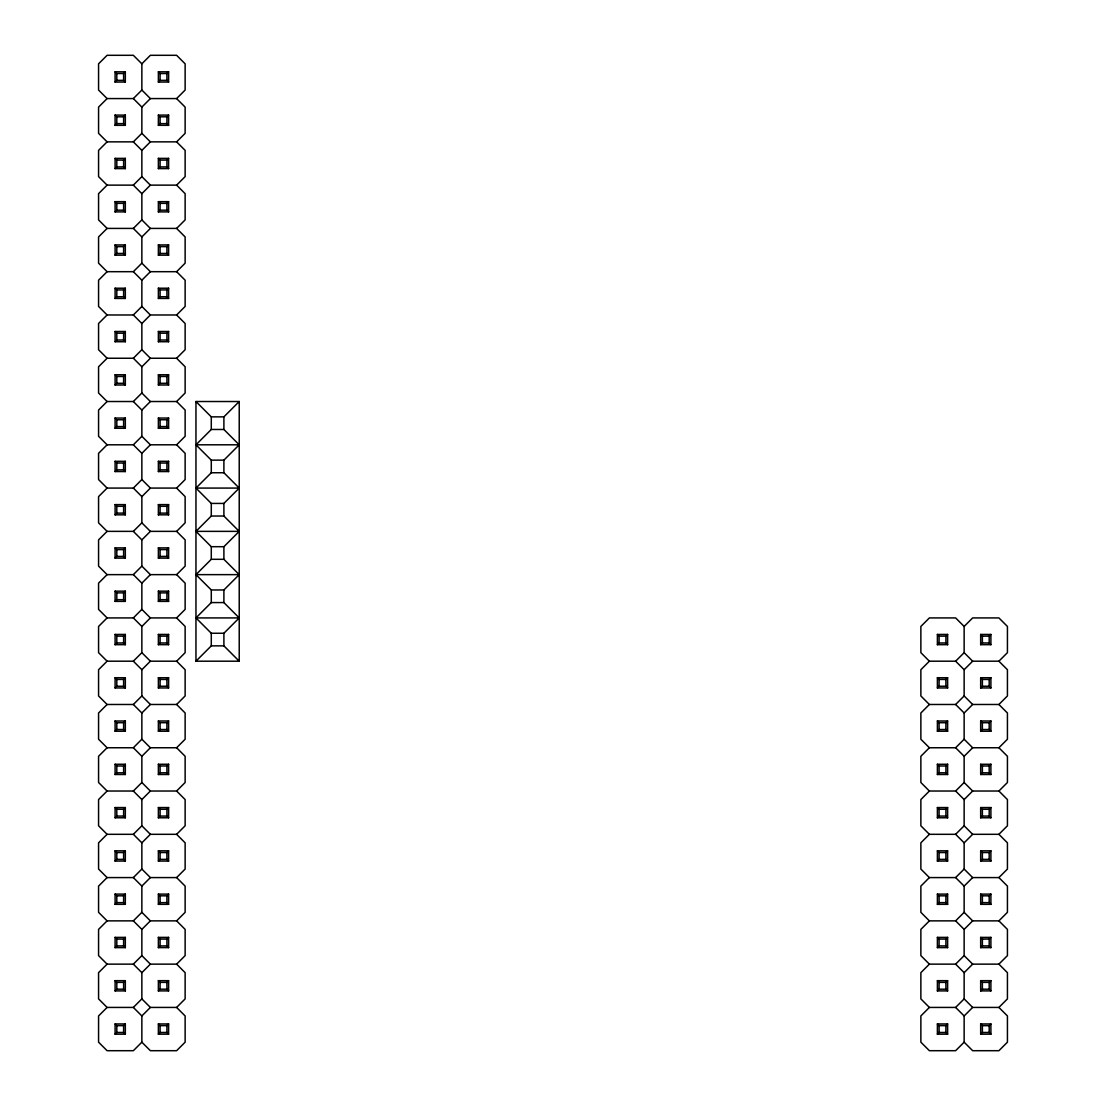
<?xml version="1.0" encoding="UTF-8"?>
<svg xmlns="http://www.w3.org/2000/svg" width="1106" height="1106" viewBox="0 0 1106 1106"><rect width="100%" height="100%" fill="white"/><g stroke="black" fill="none" stroke-linecap="round" stroke-linejoin="round"><path stroke-width="1.5" d="M115.107 82.051L116.807 80.351L123.623 80.351L125.324 82.051L115.107 82.051L115.107 71.821L125.324 71.821L125.324 82.051M123.623 80.351L123.623 73.535L125.324 71.821M133.342 141.858L141.858 133.342L141.858 107.102L133.342 98.572L107.102 98.572L98.572 107.102L98.572 133.342L107.102 141.858L133.342 141.858L141.858 150.375L141.858 176.614L133.342 185.131L107.102 185.131L98.572 176.614L98.572 150.375L107.102 141.858M141.858 63.816L150.375 55.3L176.614 55.3L185.131 63.816L185.131 90.056L176.614 98.572L150.375 98.572L141.858 90.056L141.858 63.816L133.342 55.3L107.102 55.3L98.572 63.816L98.572 90.056L107.102 98.572M133.342 98.572L141.858 90.056M115.107 125.324L116.807 123.623L116.807 116.807L115.107 115.107L115.107 125.324L125.324 125.324L125.324 115.107L115.107 115.107M116.807 116.807L123.623 116.807L125.324 115.107M158.379 82.051L160.094 80.351L166.909 80.351L168.61 82.051L158.379 82.051L158.379 71.821L168.61 71.821L168.61 82.051M166.909 80.351L166.909 73.535L168.61 71.821M141.858 107.102L150.375 98.572M115.107 168.61L116.807 166.909L123.623 166.909L125.324 168.61L115.107 168.61L115.107 158.379L125.324 158.379L125.324 168.61M115.107 158.379L116.807 160.094L123.623 160.094L125.324 158.379M158.379 125.324L160.094 123.623L160.094 116.807L158.379 115.107L168.61 115.107L168.61 125.324L158.379 125.324L158.379 115.107M160.094 116.807L166.909 116.807L168.61 115.107M107.102 185.131L98.572 193.661L98.572 219.9L107.102 228.417L133.342 228.417L141.858 236.933L141.858 263.173L150.375 271.689L176.614 271.689L185.131 280.205L185.131 306.445L176.614 314.975L150.375 314.975L141.858 306.445L141.858 280.205L133.342 271.689L107.102 271.689L98.572 263.173L98.572 236.933L107.102 228.417M141.858 150.375L150.375 141.858L176.614 141.858L185.131 150.375L185.131 176.614L176.614 185.131L150.375 185.131L141.858 176.614M176.614 141.858L185.131 133.342L185.131 107.102L176.614 98.572M115.107 211.882L116.807 210.181L116.807 203.366L115.107 201.665L125.324 201.665L125.324 211.882L115.107 211.882L115.107 201.665M116.807 203.366L123.623 203.366L125.324 201.665M158.379 168.61L160.094 166.909L166.909 166.909L168.61 168.61L158.379 168.61L158.379 158.379L168.61 158.379L168.61 168.61M158.379 158.379L160.094 160.094L166.909 160.094L168.61 158.379M133.342 228.417L141.858 219.9L141.858 193.661L150.375 185.131M115.107 255.168L116.807 253.454L123.623 253.454L125.324 255.168L125.324 244.938L115.107 244.938L115.107 255.168L125.324 255.168M123.623 253.454L123.623 246.638L125.324 244.938M158.379 211.882L160.094 210.181L166.909 210.181L168.61 211.882L158.379 211.882L158.379 201.665L168.61 201.665L168.61 211.882M158.379 201.665L160.094 203.366L166.909 203.366L168.61 201.665M107.102 271.689L98.572 280.205L98.572 306.445L107.102 314.975L133.342 314.975L141.858 306.445M141.858 236.933L150.375 228.417L176.614 228.417L185.131 236.933L185.131 263.173L176.614 271.689M133.342 271.689L141.858 263.173M176.614 228.417L185.131 219.9L185.131 193.661L176.614 185.131M115.107 298.44L116.807 296.74L123.623 296.74L125.324 298.44L115.107 298.44L115.107 288.224L125.324 288.224L125.324 298.44M115.107 288.224L116.807 289.924L123.623 289.924L125.324 288.224M158.379 255.168L160.094 253.454L166.909 253.454L168.61 255.168L158.379 255.168L158.379 244.938L168.61 244.938L168.61 255.168M158.379 244.938L160.094 246.638L166.909 246.638L168.61 244.938M107.102 314.975L98.572 323.491L98.572 349.731L107.102 358.247L133.342 358.247L141.858 366.763L141.858 393.003L133.342 401.519L107.102 401.519L98.572 410.05L98.572 436.289L107.102 444.806L133.342 444.806L141.858 453.322L141.858 479.562L150.375 488.078L176.614 488.078L185.131 479.562L185.131 453.322L176.614 444.806L150.375 444.806L141.858 453.322M141.858 280.205L150.375 271.689M115.107 341.726L116.807 340.012L123.623 340.012L125.324 341.726L115.107 341.726L115.107 331.496L125.324 331.496L125.324 341.726M115.107 331.496L116.807 333.196L123.623 333.196L125.324 331.496M158.379 298.44L160.094 296.74L166.909 296.74L168.61 298.44L158.379 298.44L158.379 288.224L168.61 288.224L168.61 298.44M158.379 288.224L160.094 289.924L166.909 289.924L168.61 288.224M107.102 358.247L98.572 366.763L98.572 393.003L107.102 401.519M133.342 358.247L141.858 349.731L141.858 323.491L150.375 314.975M115.107 384.999L116.807 383.298L116.807 376.482L115.107 374.782L115.107 384.999L125.324 384.999L125.324 374.782L115.107 374.782M125.324 384.999L123.623 383.298L123.623 376.482L125.324 374.782M158.379 341.726L160.094 340.012L166.909 340.012L168.61 341.726L158.379 341.726L158.379 331.496L168.61 331.496L168.61 341.726M166.909 340.012L166.909 333.196L168.61 331.496M141.858 366.763L150.375 358.247L176.614 358.247L185.131 366.763L185.131 393.003L176.614 401.519L150.375 401.519L141.858 393.003M176.614 358.247L185.131 349.731L185.131 323.491L176.614 314.975M115.107 428.271L116.807 426.57L116.807 419.755L115.107 418.054L115.107 428.271L125.324 428.271L125.324 418.054L115.107 418.054M125.324 428.271L123.623 426.57L123.623 419.755L125.324 418.054M158.379 384.999L160.094 383.298L166.909 383.298L168.61 384.999L158.379 384.999L158.379 374.782L168.61 374.782L168.61 384.999M158.379 374.782L160.094 376.482L166.909 376.482L168.61 374.782M107.102 444.806L98.572 453.322L98.572 479.562L107.102 488.078L133.342 488.078L141.858 479.562M150.375 444.806L141.858 436.289L141.858 410.05L150.375 401.519M133.342 444.806L141.858 436.289M115.107 471.557L116.807 469.856L123.623 469.856L125.324 471.557L125.324 461.326L115.107 461.326L115.107 471.557L125.324 471.557M115.107 461.326L116.807 463.041L123.623 463.041L125.324 461.326M158.379 428.271L160.094 426.57L166.909 426.57L168.61 428.271L168.61 418.054L158.379 418.054L158.379 428.271L168.61 428.271M166.909 426.57L166.909 419.755L168.61 418.054M107.102 488.078L98.572 496.608L98.572 522.848L107.102 531.364L133.342 531.364L141.858 522.848L141.858 496.608L133.342 488.078M176.614 444.806L185.131 436.289L185.131 410.05L176.614 401.519M115.107 514.829L116.807 513.129L116.807 506.313L115.107 504.613L115.107 514.829L125.324 514.829L125.324 504.613L115.107 504.613M116.807 506.313L123.623 506.313L125.324 504.613M158.379 471.557L160.094 469.856L160.094 463.041L158.379 461.326L168.61 461.326L168.61 471.557L158.379 471.557L158.379 461.326M168.61 471.557L166.909 469.856L166.909 463.041L168.61 461.326M107.102 531.364L98.572 539.88L98.572 566.12L107.102 574.636L133.342 574.636L141.858 583.152L141.858 609.392L150.375 617.922L176.614 617.922L185.131 626.438L185.131 652.678L176.614 661.194L150.375 661.194L141.858 652.678L141.858 626.438L133.342 617.922L107.102 617.922L98.572 626.438L98.572 652.678L107.102 661.194L133.342 661.194L141.858 652.678M141.858 496.608L150.375 488.078M223.896 460.137L211.287 460.137L195.956 444.806L211.287 429.474L223.896 429.474L239.228 444.806L223.896 460.137L223.896 472.746L239.228 488.078L223.896 503.424L223.896 516.032L239.228 531.364L223.896 546.696L211.287 546.696L195.956 531.364L211.287 516.032L223.896 516.032M223.896 429.474L223.896 416.865L239.228 401.519L195.956 401.519L195.956 661.194L239.228 661.194L239.228 401.519M115.107 558.115L116.807 556.401L116.807 549.599L115.107 547.885L115.107 558.115L125.324 558.115L125.324 547.885L115.107 547.885M116.807 549.599L123.623 549.599L125.324 547.885M158.379 514.829L160.094 513.129L160.094 506.313L158.379 504.613L158.379 514.829L168.61 514.829L168.61 504.613L158.379 504.613M168.61 514.829L166.909 513.129L166.909 506.313L168.61 504.613M107.102 574.636L98.572 583.152L98.572 609.392L107.102 617.922M176.614 617.922L185.131 609.392L185.131 583.152L176.614 574.636L150.375 574.636L141.858 566.12L141.858 539.88L150.375 531.364L176.614 531.364L185.131 522.848L185.131 496.608L176.614 488.078M223.896 503.424L211.287 503.424L195.956 488.078L211.287 472.746L223.896 472.746M133.342 574.636L141.858 566.12M115.107 601.388L116.807 599.687L116.807 592.871L115.107 591.171L115.107 601.388L125.324 601.388L125.324 591.171L115.107 591.171M116.807 592.871L123.623 592.871L125.324 591.171M158.379 558.115L160.094 556.401L160.094 549.599L158.379 547.885L168.61 547.885L168.61 558.115L158.379 558.115L158.379 547.885M160.094 549.599L166.909 549.599L168.61 547.885M141.858 583.152L150.375 574.636M133.342 617.922L141.858 609.392M176.614 574.636L185.131 566.12L185.131 539.88L176.614 531.364M115.107 644.674L116.807 642.959L116.807 636.144L115.107 634.443L115.107 644.674L125.324 644.674L125.324 634.443L115.107 634.443M116.807 636.144L123.623 636.144L125.324 634.443M158.379 601.388L160.094 599.687L166.909 599.687L168.61 601.388L158.379 601.388L158.379 591.171L168.61 591.171L168.61 601.388M158.379 591.171L160.094 592.871L166.909 592.871L168.61 591.171M107.102 661.194L98.572 669.711L98.572 695.951L107.102 704.481L133.342 704.481L141.858 695.951L141.858 669.711L133.342 661.194M141.858 626.438L150.375 617.922M195.956 574.636L211.287 559.304L223.896 559.304L239.228 574.636L223.896 589.968L223.896 602.576L239.228 617.922L223.896 633.254L211.287 633.254L195.956 617.922L211.287 602.576L211.287 589.968L195.956 574.636L239.228 574.636M115.107 687.946L116.807 686.245L116.807 679.43L115.107 677.729L125.324 677.729L125.324 687.946L115.107 687.946L115.107 677.729M116.807 679.43L123.623 679.43L125.324 677.729M158.379 644.674L160.094 642.959L160.094 636.144L158.379 634.443L168.61 634.443L168.61 644.674L158.379 644.674L158.379 634.443M160.094 636.144L166.909 636.144L168.61 634.443M107.102 704.481L98.572 712.997L98.572 739.237L107.102 747.753L133.342 747.753L141.858 756.269L141.858 782.509L133.342 791.025L107.102 791.025L98.572 782.509L98.572 756.269L107.102 747.753M141.858 669.711L150.375 661.194M115.107 731.218L116.807 729.518L116.807 722.702L115.107 721.001L125.324 721.001L125.324 731.218L115.107 731.218L115.107 721.001M116.807 722.702L123.623 722.702L125.324 721.001M158.379 687.946L160.094 686.245L160.094 679.43L158.379 677.729L168.61 677.729L168.61 687.946L158.379 687.946L158.379 677.729M168.61 687.946L166.909 686.245L166.909 679.43L168.61 677.729M141.858 712.997L150.375 704.481L176.614 704.481L185.131 712.997L185.131 739.237L176.614 747.753L150.375 747.753L141.858 739.237L141.858 712.997L133.342 704.481M195.956 661.194L211.287 645.863L223.896 645.863L239.228 661.194M133.342 747.753L141.858 739.237M176.614 704.481L185.131 695.951L185.131 669.711L176.614 661.194M115.107 774.504L116.807 772.804L116.807 765.988L115.107 764.274L115.107 774.504L125.324 774.504L125.324 764.274L115.107 764.274M116.807 765.988L123.623 765.988L125.324 764.274M158.379 731.218L160.094 729.518L160.094 722.702L158.379 721.001L168.61 721.001L168.61 731.218L158.379 731.218L158.379 721.001M160.094 722.702L166.909 722.702L168.61 721.001M107.102 791.025L98.572 799.555L98.572 825.795L107.102 834.311L133.342 834.311L141.858 842.827L141.858 869.067L150.375 877.583L176.614 877.583L185.131 886.1L185.131 912.339L176.614 920.869L150.375 920.869L141.858 912.339L141.858 886.1L133.342 877.583L107.102 877.583L98.572 869.067L98.572 842.827L107.102 834.311M141.858 756.269L150.375 747.753M115.107 817.776L116.807 816.076L116.807 809.26L115.107 807.56L125.324 807.56L125.324 817.776L115.107 817.776L115.107 807.56M125.324 817.776L123.623 816.076L123.623 809.26L125.324 807.56M158.379 774.504L160.094 772.804L166.909 772.804L168.61 774.504L158.379 774.504L158.379 764.274L168.61 764.274L168.61 774.504M166.909 772.804L166.909 765.988L168.61 764.274M133.342 834.311L141.858 825.795L141.858 799.555L150.375 791.025L176.614 791.025L185.131 782.509L185.131 756.269L176.614 747.753M115.107 861.062L116.807 859.362L123.623 859.362L125.324 861.062L115.107 861.062L115.107 850.832L125.324 850.832L125.324 861.062M123.623 859.362L123.623 852.546L125.324 850.832M158.379 817.776L160.094 816.076L166.909 816.076L168.61 817.776L158.379 817.776L158.379 807.56L168.61 807.56L168.61 817.776M158.379 807.56L160.094 809.26L166.909 809.26L168.61 807.56M107.102 877.583L98.572 886.1L98.572 912.339L107.102 920.869L133.342 920.869L141.858 929.386L141.858 955.625L133.342 964.142L107.102 964.142L98.572 972.658L98.572 998.898L107.102 1007.428L133.342 1007.428L141.858 998.898L141.858 972.658L150.375 964.142L176.614 964.142L185.131 972.658L185.131 998.898L176.614 1007.428L150.375 1007.428L141.858 998.898M141.858 842.827L150.375 834.311L176.614 834.311L185.131 825.795L185.131 799.555L176.614 791.025M133.342 877.583L141.858 869.067M115.107 904.335L116.807 902.634L116.807 895.819L115.107 894.118L115.107 904.335L125.324 904.335L125.324 894.118L115.107 894.118M125.324 904.335L123.623 902.634L123.623 895.819L125.324 894.118M158.379 861.062L160.094 859.362L160.094 852.546L158.379 850.832L158.379 861.062L168.61 861.062L168.61 850.832L158.379 850.832M160.094 852.546L166.909 852.546L168.61 850.832M107.102 920.869L98.572 929.386L98.572 955.625L107.102 964.142M141.858 886.1L150.375 877.583M133.342 920.869L141.858 912.339M176.614 877.583L185.131 869.067L185.131 842.827L176.614 834.311M115.107 947.621L116.807 945.907L116.807 939.091L115.107 937.39L115.107 947.621L125.324 947.621L125.324 937.39L115.107 937.39M116.807 939.091L123.623 939.091L125.324 937.39M158.379 904.335L160.094 902.634L166.909 902.634L168.61 904.335L158.379 904.335L158.379 894.118L168.61 894.118L168.61 904.335M158.379 894.118L160.094 895.819L166.909 895.819L168.61 894.118M141.858 929.386L150.375 920.869M115.107 990.893L116.807 989.193L123.623 989.193L125.324 990.893L115.107 990.893L115.107 980.676L125.324 980.676L125.324 990.893M115.107 980.676L116.807 982.377L123.623 982.377L125.324 980.676M158.379 947.621L160.094 945.907L160.094 939.091L158.379 937.39L168.61 937.39L168.61 947.621L158.379 947.621L158.379 937.39M168.61 947.621L166.909 945.907L166.909 939.091L168.61 937.39M107.102 1007.428L98.572 1015.944L98.572 1042.184L107.102 1050.7L133.342 1050.7L141.858 1042.184L141.858 1015.944L133.342 1007.428M176.614 964.142L185.131 955.625L185.131 929.386L176.614 920.869M115.107 1034.179L116.807 1032.465L116.807 1025.649L115.107 1023.949L115.107 1034.179L125.324 1034.179L125.324 1023.949L115.107 1023.949M116.807 1025.649L123.623 1025.649L125.324 1023.949M158.379 990.893L160.094 989.193L166.909 989.193L168.61 990.893L168.61 980.676L158.379 980.676L158.379 990.893L168.61 990.893M158.379 980.676L160.094 982.377L166.909 982.377L168.61 980.676M141.858 1015.944L150.375 1007.428M158.379 1034.179L160.094 1032.465L166.909 1032.465L168.61 1034.179L158.379 1034.179L158.379 1023.949L168.61 1023.949L168.61 1034.179M166.909 1032.465L166.909 1025.649L168.61 1023.949M937.39 644.674L939.091 642.959L945.907 642.959L947.621 644.674L947.621 634.443L937.39 634.443L937.39 644.674L947.621 644.674M937.39 634.443L939.091 636.144L945.907 636.144L947.621 634.443M929.386 661.194L920.869 669.711L920.869 695.951L929.386 704.481L955.625 704.481L964.142 695.951L964.142 669.711L955.625 661.194L929.386 661.194L920.869 652.678L920.869 626.438L929.386 617.922L955.625 617.922L964.142 626.438L964.142 652.678L955.625 661.194M964.142 626.438L972.658 617.922L998.898 617.922L1007.428 626.438L1007.428 652.678L998.898 661.194L972.658 661.194L964.142 652.678M937.39 687.946L939.091 686.245L945.907 686.245L947.621 687.946L937.39 687.946L937.39 677.729L947.621 677.729L947.621 687.946M937.39 677.729L939.091 679.43L945.907 679.43L947.621 677.729M980.676 644.674L982.377 642.959L982.377 636.144L980.676 634.443L990.893 634.443L990.893 644.674L980.676 644.674L980.676 634.443M982.377 636.144L989.193 636.144L990.893 634.443M929.386 704.481L920.869 712.997L920.869 739.237L929.386 747.753L955.625 747.753L964.142 756.269L964.142 782.509L972.658 791.025L998.898 791.025L1007.428 782.509L1007.428 756.269L998.898 747.753L972.658 747.753L964.142 739.237L964.142 712.997L955.625 704.481M964.142 669.711L972.658 661.194M937.39 731.218L939.091 729.518L945.907 729.518L947.621 731.218L937.39 731.218L937.39 721.001L947.621 721.001L947.621 731.218M945.907 729.518L945.907 722.702L947.621 721.001M980.676 687.946L982.377 686.245L982.377 679.43L980.676 677.729L990.893 677.729L990.893 687.946L980.676 687.946L980.676 677.729M982.377 679.43L989.193 679.43L990.893 677.729M929.386 747.753L920.869 756.269L920.869 782.509L929.386 791.025L955.625 791.025L964.142 782.509M964.142 712.997L972.658 704.481L998.898 704.481L1007.428 695.951L1007.428 669.711L998.898 661.194M955.625 747.753L964.142 739.237M937.39 774.504L939.091 772.804L939.091 765.988L937.39 764.274L947.621 764.274L947.621 774.504L937.39 774.504L937.39 764.274M947.621 774.504L945.907 772.804L945.907 765.988L947.621 764.274M980.676 731.218L982.377 729.518L989.193 729.518L990.893 731.218L980.676 731.218L980.676 721.001L990.893 721.001L990.893 731.218M980.676 721.001L982.377 722.702L989.193 722.702L990.893 721.001M929.386 791.025L920.869 799.555L920.869 825.795L929.386 834.311L955.625 834.311L964.142 842.827L964.142 869.067L972.658 877.583L998.898 877.583L1007.428 886.1L1007.428 912.339L998.898 920.869L972.658 920.869L964.142 912.339L964.142 886.1L972.658 877.583M964.142 756.269L972.658 747.753M998.898 747.753L1007.428 739.237L1007.428 712.997L998.898 704.481M937.39 817.776L939.091 816.076L945.907 816.076L947.621 817.776L947.621 807.56L937.39 807.56L937.39 817.776L947.621 817.776M937.39 807.56L939.091 809.26L945.907 809.26L947.621 807.56M980.676 774.504L982.377 772.804L982.377 765.988L980.676 764.274L990.893 764.274L990.893 774.504L980.676 774.504L980.676 764.274M990.893 774.504L989.193 772.804L989.193 765.988L990.893 764.274M929.386 834.311L920.869 842.827L920.869 869.067L929.386 877.583L955.625 877.583L964.142 886.1M955.625 834.311L964.142 825.795L964.142 799.555L972.658 791.025M937.39 861.062L939.091 859.362L939.091 852.546L937.39 850.832L947.621 850.832L947.621 861.062L937.39 861.062L937.39 850.832M947.621 861.062L945.907 859.362L945.907 852.546L947.621 850.832M980.676 817.776L982.377 816.076L989.193 816.076L990.893 817.776L980.676 817.776L980.676 807.56L990.893 807.56L990.893 817.776M980.676 807.56L982.377 809.26L989.193 809.26L990.893 807.56M929.386 877.583L920.869 886.1L920.869 912.339L929.386 920.869L955.625 920.869L964.142 929.386L964.142 955.625L972.658 964.142L998.898 964.142L1007.428 972.658L1007.428 998.898L998.898 1007.428L972.658 1007.428L964.142 998.898L964.142 972.658L972.658 964.142M964.142 842.827L972.658 834.311L998.898 834.311L1007.428 825.795L1007.428 799.555L998.898 791.025M955.625 877.583L964.142 869.067M937.39 904.335L939.091 902.634L945.907 902.634L947.621 904.335L947.621 894.118L937.39 894.118L937.39 904.335L947.621 904.335M937.39 894.118L939.091 895.819L945.907 895.819L947.621 894.118M980.676 861.062L982.377 859.362L989.193 859.362L990.893 861.062L980.676 861.062L980.676 850.832L990.893 850.832L990.893 861.062M980.676 850.832L982.377 852.546L989.193 852.546L990.893 850.832M929.386 920.869L920.869 929.386L920.869 955.625L929.386 964.142L955.625 964.142L964.142 972.658M955.625 920.869L964.142 912.339M998.898 877.583L1007.428 869.067L1007.428 842.827L998.898 834.311M937.39 947.621L939.091 945.907L945.907 945.907L947.621 947.621L947.621 937.39L937.39 937.39L937.39 947.621L947.621 947.621M937.39 937.39L939.091 939.091L945.907 939.091L947.621 937.39M980.676 904.335L982.377 902.634L982.377 895.819L980.676 894.118L990.893 894.118L990.893 904.335L980.676 904.335L980.676 894.118M982.377 895.819L989.193 895.819L990.893 894.118M929.386 964.142L920.869 972.658L920.869 998.898L929.386 1007.428L955.625 1007.428L964.142 998.898M964.142 929.386L972.658 920.869M955.625 964.142L964.142 955.625M937.39 990.893L939.091 989.193L945.907 989.193L947.621 990.893L947.621 980.676L937.39 980.676L937.39 990.893L947.621 990.893M937.39 980.676L939.091 982.377L945.907 982.377L947.621 980.676M980.676 947.621L982.377 945.907L982.377 939.091L980.676 937.39L990.893 937.39L990.893 947.621L980.676 947.621L980.676 937.39M990.893 947.621L989.193 945.907L989.193 939.091L990.893 937.39M929.386 1007.428L920.869 1015.944L920.869 1042.184L929.386 1050.7L955.625 1050.7L964.142 1042.184L964.142 1015.944L955.625 1007.428M998.898 964.142L1007.428 955.625L1007.428 929.386L998.898 920.869M937.39 1034.179L939.091 1032.465L945.907 1032.465L947.621 1034.179L947.621 1023.949L937.39 1023.949L937.39 1034.179L947.621 1034.179M937.39 1023.949L939.091 1025.649L945.907 1025.649L947.621 1023.949M980.676 990.893L982.377 989.193L989.193 989.193L990.893 990.893L980.676 990.893L980.676 980.676L990.893 980.676L990.893 990.893M989.193 989.193L989.193 982.377L990.893 980.676M964.142 1015.944L972.658 1007.428M980.676 1034.179L982.377 1032.465L989.193 1032.465L990.893 1034.179L980.676 1034.179L980.676 1023.949L990.893 1023.949L990.893 1034.179M989.193 1032.465L989.193 1025.649L990.893 1023.949M115.107 71.821L116.807 73.535L123.623 73.535M158.379 71.821L160.094 73.535L166.909 73.535M116.807 123.623L123.623 123.623L125.324 125.324M160.094 123.623L166.909 123.623L168.61 125.324M116.807 210.181L123.623 210.181L125.324 211.882M115.107 244.938L116.807 246.638L123.623 246.638M158.379 331.496L160.094 333.196L166.909 333.196M116.807 376.482L123.623 376.482M116.807 383.298L123.623 383.298M195.956 401.519L211.287 416.865L223.896 416.865M116.807 419.755L123.623 419.755M158.379 418.054L160.094 419.755L166.909 419.755M116.807 426.57L123.623 426.57M195.956 444.806L239.228 444.806M160.094 463.041L166.909 463.041M160.094 469.856L166.909 469.856M195.956 488.078L239.228 488.078M160.094 506.313L166.909 506.313M116.807 513.129L123.623 513.129L125.324 514.829M160.094 513.129L166.909 513.129M195.956 531.364L239.228 531.364M116.807 556.401L123.623 556.401L125.324 558.115M160.094 556.401L166.909 556.401L168.61 558.115M211.287 589.968L223.896 589.968M116.807 599.687L123.623 599.687L125.324 601.388M211.287 602.576L223.896 602.576M195.956 617.922L239.228 617.922M116.807 642.959L123.623 642.959L125.324 644.674M160.094 642.959L166.909 642.959L168.61 644.674M982.377 642.959L989.193 642.959L990.893 644.674M160.094 679.43L166.909 679.43M116.807 686.245L123.623 686.245L125.324 687.946M160.094 686.245L166.909 686.245M982.377 686.245L989.193 686.245L990.893 687.946M937.39 721.001L939.091 722.702L945.907 722.702M116.807 729.518L123.623 729.518L125.324 731.218M160.094 729.518L166.909 729.518L168.61 731.218M158.379 764.274L160.094 765.988L166.909 765.988M939.091 765.988L945.907 765.988M982.377 765.988L989.193 765.988M116.807 772.804L123.623 772.804L125.324 774.504M939.091 772.804L945.907 772.804M982.377 772.804L989.193 772.804M116.807 809.26L123.623 809.26M116.807 816.076L123.623 816.076M115.107 850.832L116.807 852.546L123.623 852.546M939.091 852.546L945.907 852.546M160.094 859.362L166.909 859.362L168.61 861.062M939.091 859.362L945.907 859.362M116.807 895.819L123.623 895.819M116.807 902.634L123.623 902.634M982.377 902.634L989.193 902.634L990.893 904.335M160.094 939.091L166.909 939.091M982.377 939.091L989.193 939.091M116.807 945.907L123.623 945.907L125.324 947.621M160.094 945.907L166.909 945.907M982.377 945.907L989.193 945.907M980.676 980.676L982.377 982.377L989.193 982.377M158.379 1023.949L160.094 1025.649L166.909 1025.649M980.676 1023.949L982.377 1025.649L989.193 1025.649M116.807 1032.465L123.623 1032.465L125.324 1034.179M964.142 695.951L972.658 704.481M955.625 791.025L964.142 799.555M964.142 825.795L972.658 834.311M141.858 133.342L150.375 141.858M998.898 1007.428L1007.428 1015.944L1007.428 1042.184L998.898 1050.7L972.658 1050.7L964.142 1042.184M133.342 185.131L141.858 193.661M141.858 219.9L150.375 228.417M133.342 314.975L141.858 323.491M141.858 349.731L150.375 358.247M133.342 401.519L141.858 410.05M141.858 522.848L150.375 531.364M133.342 531.364L141.858 539.88M141.858 695.951L150.375 704.481M141.858 782.509L150.375 791.025M133.342 791.025L141.858 799.555M141.858 825.795L150.375 834.311M141.858 955.625L150.375 964.142M133.342 964.142L141.858 972.658M176.614 1007.428L185.131 1015.944L185.131 1042.184L176.614 1050.7L150.375 1050.7L141.858 1042.184M989.193 636.144L989.193 642.959M989.193 679.43L989.193 686.245M989.193 722.702L989.193 729.518M989.193 809.26L989.193 816.076M989.193 852.546L989.193 859.362M989.193 895.819L989.193 902.634M982.377 722.702L982.377 729.518M982.377 809.26L982.377 816.076M982.377 852.546L982.377 859.362M982.377 982.377L982.377 989.193M982.377 1025.649L982.377 1032.465M945.907 636.144L945.907 642.959M945.907 679.43L945.907 686.245M945.907 809.26L945.907 816.076M945.907 895.819L945.907 902.634M945.907 939.091L945.907 945.907M945.907 982.377L945.907 989.193M945.907 1025.649L945.907 1032.465M939.091 636.144L939.091 642.959M939.091 679.43L939.091 686.245M939.091 722.702L939.091 729.518M939.091 809.26L939.091 816.076M939.091 895.819L939.091 902.634M939.091 939.091L939.091 945.907M939.091 982.377L939.091 989.193M939.091 1025.649L939.091 1032.465M223.896 546.696L223.896 559.304M223.896 633.254L223.896 645.863M211.287 416.865L211.287 429.474M211.287 460.137L211.287 472.746M211.287 503.424L211.287 516.032M211.287 546.696L211.287 559.304M211.287 633.254L211.287 645.863M166.909 116.807L166.909 123.623M166.909 160.094L166.909 166.909M166.909 203.366L166.909 210.181M166.909 246.638L166.909 253.454M166.909 289.924L166.909 296.74M166.909 376.482L166.909 383.298M166.909 549.599L166.909 556.401M166.909 592.871L166.909 599.687M166.909 636.144L166.909 642.959M166.909 722.702L166.909 729.518M166.909 809.26L166.909 816.076M166.909 852.546L166.909 859.362M166.909 895.819L166.909 902.634M166.909 982.377L166.909 989.193M160.094 73.535L160.094 80.351M160.094 160.094L160.094 166.909M160.094 203.366L160.094 210.181M160.094 246.638L160.094 253.454M160.094 289.924L160.094 296.74M160.094 333.196L160.094 340.012M160.094 376.482L160.094 383.298M160.094 419.755L160.094 426.57M160.094 592.871L160.094 599.687M160.094 765.988L160.094 772.804M160.094 809.26L160.094 816.076M160.094 895.819L160.094 902.634M160.094 982.377L160.094 989.193M160.094 1025.649L160.094 1032.465M123.623 116.807L123.623 123.623M123.623 160.094L123.623 166.909M123.623 203.366L123.623 210.181M123.623 289.924L123.623 296.74M123.623 333.196L123.623 340.012M123.623 463.041L123.623 469.856M123.623 506.313L123.623 513.129M123.623 549.599L123.623 556.401M123.623 592.871L123.623 599.687M123.623 636.144L123.623 642.959M123.623 679.43L123.623 686.245M123.623 722.702L123.623 729.518M123.623 765.988L123.623 772.804M123.623 939.091L123.623 945.907M123.623 982.377L123.623 989.193M123.623 1025.649L123.623 1032.465M116.807 73.535L116.807 80.351M116.807 160.094L116.807 166.909M116.807 246.638L116.807 253.454M116.807 289.924L116.807 296.74M116.807 333.196L116.807 340.012M116.807 463.041L116.807 469.856M116.807 852.546L116.807 859.362M116.807 982.377L116.807 989.193"/></g></svg>
